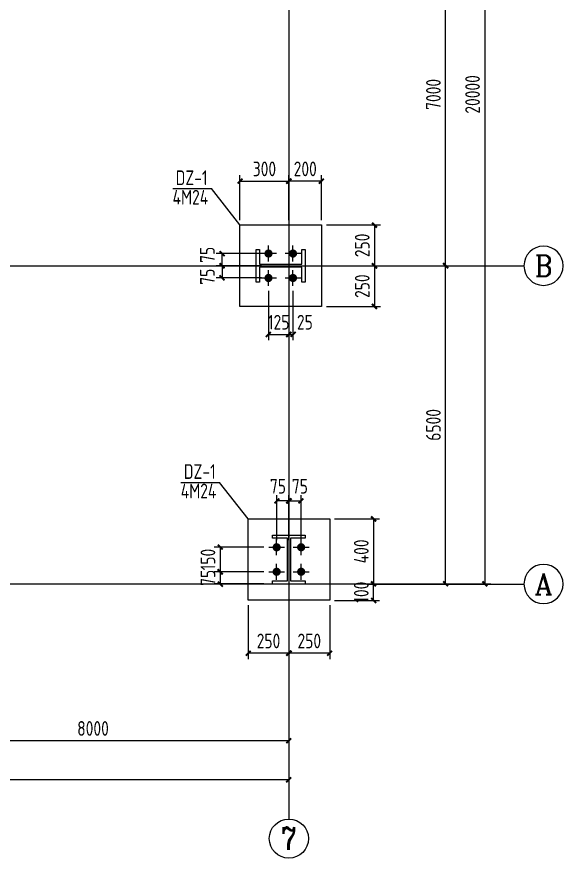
# Model space of a CAD drawing. Header units: millimetres. Extents: x 866561 to 876967, y 40200 to 44891.
# Drawn here: x 869038.2 to 869149.8, y 40406.6 to 40578.5 of the extents above; entities that cross this region are included whole.
import ezdxf
from ezdxf.enums import TextEntityAlignment as Align

# ---------------------------------------------------------------- set-up
doc = ezdxf.new("R2010")
doc.units = ezdxf.units.MM
doc.header["$LTSCALE"] = 1000
doc.header["$MEASUREMENT"] = 0
doc.linetypes.add('DOTE', pattern=[2.42, 2, -0.2, 0.02, -0.2])
for name, color, linetype in [('AXIS', 3, 'Continuous'), ('AXIS_TEXT', 7, 'Continuous'), ('DIM', 7, 'Continuous'), ('DOTE', 1, 'DOTE'), ('M_Prof', 2, 'Continuous'), ('柱集中标注', 2, 'Continuous'), ('标注', 7, 'Continuous'), ('檩条', 34, 'Continuous')]:
    doc.layers.add(name, color=color, linetype=linetype)
doc.styles.add('_TCH_AXIS', font='COMPLEX', dxfattribs={"bigfont": 'GBCBIG'})
doc.styles.add('COMPLEX', font='COMPLEX')
doc.styles.add('GBHZ', font='gbenor.shx', dxfattribs={"width": 0.9, "bigfont": 'gbcbig.shx'})
doc.dimstyles.new('Y100', dxfattribs={"dimscale": 0, "dimtxt": 3, "dimasz": 0.01, "dimexe": 1.2, "dimexo": 2, "dimgap": 1, "dimtad": 1, "dimdec": 0, "dimlfac": 100, "dimzin": 0, "dimdsep": 46, "dimtxsty": 'GBHZ', "dimblk": 'DX', "dimcen": 0.09, "dimdle": 1, "dimclrd": 7, "dimclre": 7, "dimclrt": 7, "dimadec": 0, "dimazin": 0, "dimtfac": 1, "dimtdec": 0, "dimtix": 1, "dimtmove": 2, "dimatfit": 3, "dimldrblk": 'DX', "dimfxl": 0, "dimtolj": 1, "dimtzin": 0, "dimarcsym": 0})
doc.dimstyles.new('Y30', dxfattribs={"dimscale": 0, "dimtxt": 3, "dimasz": 0.01, "dimexe": 1.2, "dimexo": 1, "dimgap": 1, "dimtad": 1, "dimdec": 0, "dimlfac": 30, "dimzin": 0, "dimdsep": 46, "dimtxsty": 'GBHZ', "dimblk1": 'DX', "dimblk2": 'DX', "dimsah": 1, "dimcen": 0.09, "dimdle": 1, "dimadec": 0, "dimazin": 0, "dimtfac": 1, "dimtdec": 0, "dimtix": 1, "dimtmove": 2, "dimatfit": 3, "dimldrblk": 'DX', "dimfxl": 0, "dimtolj": 1, "dimtzin": 0, "dimarcsym": 0})

# ---------------------------------------------------------------- blocks, each defined once
blk = doc.blocks.new('_AXISO')
blk.add_circle((0, 0), 0.5)
at = {"layer": 'AXIS_TEXT', "style": 'COMPLEX', "width": 1.041667}
blk.add_attdef('A', text='', height=0.56, dxfattribs=at).set_placement((-0.25, -0.28), (0.25, -0.28), align=Align.FIT)
blk = doc.blocks.new('DX')
at = {"color": 0, "linetype": 'ByBlock', "const_width": 40}
blk.add_lwpolyline([(-54, -51), (46, 49)], dxfattribs=at)
blk = doc.blocks.new('*D213')
at = {"layer": 'Defpoints', "color": 0, "transparency": 16777216}
for p in [(869013.77, 40446.64), (869093.77, 40446.64), (869093.77, 40430.64)]:
    blk.add_point(p, dxfattribs=at)
at = {"layer": 'dim', "color": 7, "lineweight": -2, "transparency": 16777216}
for p, q in [((869013.77, 40444.64), (869013.77, 40429.44)), ((869093.77, 40444.64), (869093.77, 40429.44)), ((869013.78, 40430.64), (869093.76, 40430.64))]:
    blk.add_line(p, q, dxfattribs=at)
at = {"layer": 'dim', "color": 7, "lineweight": -2, "transparency": 16777216, "xscale": 0.01, "yscale": 0.01, "zscale": 0.01, "rotation": 180}
blk.add_blockref('DX', (869013.77, 40430.64), dxfattribs=at)
at = {"layer": 'dim', "color": 7, "lineweight": -2, "transparency": 16777216, "xscale": 0.01, "yscale": 0.01, "zscale": 0.01}
blk.add_blockref('DX', (869093.77, 40430.64), dxfattribs=at)
at = {"layer": 'dim', "color": 7, "transparency": 16777216, "insert": (869053.77, 40433.14), "char_height": 3, "attachment_point": 5, "style": 'GBHZ'}
blk.add_mtext('\\A1;8000', dxfattribs=at)
blk = doc.blocks.new('*D214')
at = {"layer": 'Defpoints', "color": 0, "transparency": 16777216}
for p in [(868613.77, 40446.64), (869093.77, 40446.64), (868613.77, 40422.64)]:
    blk.add_point(p, dxfattribs=at)
at = {"layer": 'dim', "color": 7, "lineweight": -2, "transparency": 16777216}
for p, q in [((868613.77, 40444.64), (868613.77, 40421.44)), ((869093.77, 40444.64), (869093.77, 40421.44)), ((869093.76, 40422.64), (868613.78, 40422.64))]:
    blk.add_line(p, q, dxfattribs=at)
at = {"layer": 'dim', "color": 7, "lineweight": -2, "transparency": 16777216, "xscale": 0.01, "yscale": 0.01, "zscale": 0.01, "rotation": 180}
blk.add_blockref('DX', (868613.77, 40422.64), dxfattribs=at)
at = {"layer": 'dim', "color": 7, "lineweight": -2, "transparency": 16777216, "xscale": 0.01, "yscale": 0.01, "zscale": 0.01}
blk.add_blockref('DX', (869093.77, 40422.64), dxfattribs=at)
at = {"layer": 'dim', "color": 7, "transparency": 16777216, "insert": (868853.77, 40425.14), "char_height": 3, "attachment_point": 5, "style": 'GBHZ'}
blk.add_mtext('\\A1;48000', dxfattribs=at)
blk = doc.blocks.new('*D205')
at = {"layer": 'Defpoints', "color": 0, "transparency": 16777216}
for p in [(869109.77, 40527.64), (869125.77, 40527.64), (869109.77, 40462.64)]:
    blk.add_point(p, dxfattribs=at)
at = {"layer": 'dim', "color": 7, "lineweight": -2, "transparency": 16777216}
for p, q in [((869111.77, 40527.64), (869126.97, 40527.64)), ((869125.77, 40462.65), (869125.77, 40527.63)), ((869111.77, 40462.64), (869126.97, 40462.64))]:
    blk.add_line(p, q, dxfattribs=at)
at = {"layer": 'dim', "color": 7, "lineweight": -2, "transparency": 16777216, "xscale": 0.01, "yscale": 0.01, "zscale": 0.01}
for p, rotation in [((869125.77, 40527.64), 90), ((869125.77, 40462.64), 270)]:
    blk.add_blockref('DX', p, dxfattribs=dict(at, rotation=rotation))
at = {"layer": 'dim', "color": 7, "transparency": 16777216, "insert": (869123.27, 40495.14), "char_height": 3, "attachment_point": 5, "rotation": 90, "style": 'GBHZ'}
blk.add_mtext('\\A1;6500', dxfattribs=at)
blk = doc.blocks.new('*D206')
at = {"layer": 'Defpoints', "color": 0, "transparency": 16777216}
for p in [(869109.77, 40597.64), (869125.77, 40597.64), (869109.77, 40527.64)]:
    blk.add_point(p, dxfattribs=at)
at = {"layer": 'dim', "color": 7, "lineweight": -2, "transparency": 16777216}
for p, q in [((869111.77, 40597.64), (869126.97, 40597.64)), ((869125.77, 40527.65), (869125.77, 40597.63)), ((869111.77, 40527.64), (869126.97, 40527.64))]:
    blk.add_line(p, q, dxfattribs=at)
at = {"layer": 'dim', "color": 7, "lineweight": -2, "transparency": 16777216, "xscale": 0.01, "yscale": 0.01, "zscale": 0.01}
for p, rotation in [((869125.77, 40597.64), 90), ((869125.77, 40527.64), 270)]:
    blk.add_blockref('DX', p, dxfattribs=dict(at, rotation=rotation))
at = {"layer": 'dim', "color": 7, "transparency": 16777216, "insert": (869123.27, 40562.64), "char_height": 3, "attachment_point": 5, "rotation": 90, "style": 'GBHZ'}
blk.add_mtext('\\A1;7000', dxfattribs=at)
blk = doc.blocks.new('*D208')
at = {"layer": 'Defpoints', "color": 0, "transparency": 16777216}
for p in [(869109.77, 40662.64), (869109.77, 40462.64), (869133.77, 40462.64)]:
    blk.add_point(p, dxfattribs=at)
at = {"layer": 'dim', "color": 7, "lineweight": -2, "transparency": 16777216}
for p, q in [((869111.77, 40662.64), (869134.97, 40662.64)), ((869133.77, 40662.63), (869133.77, 40462.65)), ((869111.77, 40462.64), (869134.97, 40462.64))]:
    blk.add_line(p, q, dxfattribs=at)
at = {"layer": 'dim', "color": 7, "lineweight": -2, "transparency": 16777216, "xscale": 0.01, "yscale": 0.01, "zscale": 0.01}
for p, rotation in [((869133.77, 40662.64), 90), ((869133.77, 40462.64), 270)]:
    blk.add_blockref('DX', p, dxfattribs=dict(at, rotation=rotation))
at = {"layer": 'dim', "color": 7, "transparency": 16777216, "insert": (869131.27, 40562.64), "char_height": 3, "attachment_point": 5, "rotation": 90, "style": 'GBHZ'}
blk.add_mtext('\\A1;20000', dxfattribs=at)
blk = doc.blocks.new('*D400')
at = {"layer": 'Defpoints', "color": 0, "transparency": 16777216}
for p in [(869093.77, 40544.92), (869083.77, 40535.97), (869093.77, 40535.97)]:
    blk.add_point(p, dxfattribs=at)
at = {"layer": 'dim', "color": 0, "lineweight": -2, "transparency": 16777216}
for p, q in [((869083.77, 40536.97), (869083.77, 40546.12)), ((869093.77, 40536.97), (869093.77, 40546.12)), ((869083.78, 40544.92), (869093.76, 40544.92))]:
    blk.add_line(p, q, dxfattribs=at)
at = {"layer": 'dim', "color": 0, "lineweight": -2, "transparency": 16777216, "xscale": 0.01, "yscale": 0.01, "zscale": 0.01, "rotation": 180}
blk.add_blockref('DX', (869083.77, 40544.92), dxfattribs=at)
at = {"layer": 'dim', "color": 0, "lineweight": -2, "transparency": 16777216, "xscale": 0.01, "yscale": 0.01, "zscale": 0.01}
blk.add_blockref('DX', (869093.77, 40544.92), dxfattribs=at)
at = {"layer": 'dim', "color": 0, "transparency": 16777216, "insert": (869088.77, 40547.42), "char_height": 3, "attachment_point": 5, "style": 'GBHZ'}
blk.add_mtext('\\A1;300', dxfattribs=at)
blk = doc.blocks.new('*D401')
at = {"layer": 'Defpoints', "color": 0, "transparency": 16777216}
for p in [(869100.43, 40535.97), (869100.43, 40527.64), (869111.24, 40527.64)]:
    blk.add_point(p, dxfattribs=at)
at = {"layer": 'dim', "color": 0, "lineweight": -2, "transparency": 16777216}
for p, q in [((869101.43, 40535.97), (869112.44, 40535.97)), ((869111.24, 40535.96), (869111.24, 40527.65)), ((869101.43, 40527.64), (869112.44, 40527.64))]:
    blk.add_line(p, q, dxfattribs=at)
at = {"layer": 'dim', "color": 0, "lineweight": -2, "transparency": 16777216, "xscale": 0.01, "yscale": 0.01, "zscale": 0.01}
for p, rotation in [((869111.24, 40535.97), 90), ((869111.24, 40527.64), 270)]:
    blk.add_blockref('DX', p, dxfattribs=dict(at, rotation=rotation))
at = {"layer": 'dim', "color": 0, "transparency": 16777216, "insert": (869108.74, 40531.8), "char_height": 3, "attachment_point": 5, "rotation": 90, "style": 'GBHZ'}
blk.add_mtext('\\A1;250', dxfattribs=at)
blk = doc.blocks.new('*D402')
at = {"layer": 'Defpoints', "color": 0, "transparency": 16777216}
for p in [(869100.43, 40527.64), (869100.43, 40519.3), (869111.24, 40519.3)]:
    blk.add_point(p, dxfattribs=at)
at = {"layer": 'dim', "color": 0, "lineweight": -2, "transparency": 16777216}
for p, q in [((869101.43, 40527.64), (869112.44, 40527.64)), ((869111.24, 40527.63), (869111.24, 40519.31)), ((869101.43, 40519.3), (869112.44, 40519.3))]:
    blk.add_line(p, q, dxfattribs=at)
at = {"layer": 'dim', "color": 0, "lineweight": -2, "transparency": 16777216, "xscale": 0.01, "yscale": 0.01, "zscale": 0.01}
for p, rotation in [((869111.24, 40527.64), 90), ((869111.24, 40519.3), 270)]:
    blk.add_blockref('DX', p, dxfattribs=dict(at, rotation=rotation))
at = {"layer": 'dim', "color": 0, "transparency": 16777216, "insert": (869108.74, 40523.47), "char_height": 3, "attachment_point": 5, "rotation": 90, "style": 'GBHZ'}
blk.add_mtext('\\A1;250', dxfattribs=at)
blk = doc.blocks.new('*D403')
at = {"layer": 'Defpoints', "color": 0, "transparency": 16777216}
for p in [(869080.12, 40530.14), (869089.17, 40530.14), (869089.17, 40527.64)]:
    blk.add_point(p, dxfattribs=at)
at = {"layer": 'dim', "color": 0, "lineweight": -2, "transparency": 16777216}
for p, q in [((869088.17, 40530.14), (869078.92, 40530.14)), ((869080.12, 40527.65), (869080.12, 40530.13)), ((869088.17, 40527.64), (869078.92, 40527.64))]:
    blk.add_line(p, q, dxfattribs=at)
at = {"layer": 'dim', "color": 0, "lineweight": -2, "transparency": 16777216, "xscale": 0.01, "yscale": 0.01, "zscale": 0.01}
for p, rotation in [((869080.12, 40530.14), 90), ((869080.12, 40527.64), 270)]:
    blk.add_blockref('DX', p, dxfattribs=dict(at, rotation=rotation))
at = {"layer": 'dim', "color": 0, "transparency": 16777216, "insert": (869077.13, 40529.87), "char_height": 3, "attachment_point": 5, "rotation": 90, "style": 'GBHZ'}
blk.add_mtext('\\A1;75', dxfattribs=at)
blk = doc.blocks.new('*D404')
at = {"layer": 'Defpoints', "color": 0, "transparency": 16777216}
for p in [(869089.17, 40527.64), (869080.12, 40525.14), (869089.17, 40525.14)]:
    blk.add_point(p, dxfattribs=at)
at = {"layer": 'dim', "color": 0, "lineweight": -2, "transparency": 16777216}
for p, q in [((869088.17, 40527.64), (869078.92, 40527.64)), ((869080.12, 40527.63), (869080.12, 40525.15)), ((869088.17, 40525.14), (869078.92, 40525.14))]:
    blk.add_line(p, q, dxfattribs=at)
at = {"layer": 'dim', "color": 0, "lineweight": -2, "transparency": 16777216, "xscale": 0.01, "yscale": 0.01, "zscale": 0.01}
for p, rotation in [((869080.12, 40527.64), 90), ((869080.12, 40525.14), 270)]:
    blk.add_blockref('DX', p, dxfattribs=dict(at, rotation=rotation))
at = {"layer": 'dim', "color": 0, "transparency": 16777216, "insert": (869077.13, 40525.4), "char_height": 3, "attachment_point": 5, "rotation": 90, "style": 'GBHZ'}
blk.add_mtext('\\A1;75', dxfattribs=at)
blk = doc.blocks.new('*D405')
at = {"layer": 'Defpoints', "color": 0, "transparency": 16777216}
for p in [(869089.6, 40523.51), (869093.77, 40523.51), (869093.77, 40513.61)]:
    blk.add_point(p, dxfattribs=at)
at = {"layer": '标注', "color": 0, "lineweight": -2, "transparency": 16777216}
for p, q in [((869089.6, 40522.51), (869089.6, 40512.41)), ((869093.77, 40522.51), (869093.77, 40512.41)), ((869089.59, 40513.61), (869089.58, 40513.61)), ((869089.6, 40513.61), (869093.77, 40513.61)), ((869093.78, 40513.61), (869093.79, 40513.61))]:
    blk.add_line(p, q, dxfattribs=at)
at = {"layer": '标注', "color": 0, "lineweight": -2, "transparency": 16777216, "xscale": 0.01, "yscale": 0.01, "zscale": 0.01}
blk.add_blockref('DX', (869089.6, 40513.61), dxfattribs=at)
at = {"layer": '标注', "color": 0, "lineweight": -2, "transparency": 16777216, "xscale": 0.01, "yscale": 0.01, "zscale": 0.01, "rotation": 180}
blk.add_blockref('DX', (869093.77, 40513.61), dxfattribs=at)
at = {"layer": '标注', "color": 0, "transparency": 16777216, "insert": (869091.68, 40516.11), "char_height": 3, "attachment_point": 5, "style": 'GBHZ'}
blk.add_mtext('\\A1;125', dxfattribs=at)
blk = doc.blocks.new('*D406')
at = {"layer": 'Defpoints', "color": 0, "transparency": 16777216}
for p in [(869093.77, 40523.51), (869094.6, 40523.51), (869094.6, 40513.61)]:
    blk.add_point(p, dxfattribs=at)
at = {"layer": '标注', "color": 0, "lineweight": -2, "transparency": 16777216}
for p, q in [((869093.77, 40522.51), (869093.77, 40512.41)), ((869094.6, 40522.51), (869094.6, 40512.41)), ((869093.76, 40513.61), (869093.75, 40513.61)), ((869093.77, 40513.61), (869094.6, 40513.61)), ((869094.61, 40513.61), (869094.62, 40513.61))]:
    blk.add_line(p, q, dxfattribs=at)
at = {"layer": '标注', "color": 0, "lineweight": -2, "transparency": 16777216, "xscale": 0.01, "yscale": 0.01, "zscale": 0.01}
blk.add_blockref('DX', (869093.77, 40513.61), dxfattribs=at)
at = {"layer": '标注', "color": 0, "lineweight": -2, "transparency": 16777216, "xscale": 0.01, "yscale": 0.01, "zscale": 0.01, "rotation": 180}
blk.add_blockref('DX', (869094.6, 40513.61), dxfattribs=at)
at = {"layer": '标注', "color": 0, "transparency": 16777216, "insert": (869097.03, 40516.11), "char_height": 3, "attachment_point": 5, "style": 'GBHZ'}
blk.add_mtext('\\A1;25', dxfattribs=at)
blk = doc.blocks.new('*D393')
at = {"layer": 'Defpoints', "color": 0, "transparency": 16777216}
for p in [(869102.1, 40475.97), (869102.1, 40462.64), (869111.05, 40462.64)]:
    blk.add_point(p, dxfattribs=at)
at = {"layer": 'dim', "color": 0, "lineweight": -2, "transparency": 16777216}
for p, q in [((869103.1, 40475.97), (869112.25, 40475.97)), ((869111.05, 40475.96), (869111.05, 40462.65)), ((869103.1, 40462.64), (869112.25, 40462.64))]:
    blk.add_line(p, q, dxfattribs=at)
at = {"layer": 'dim', "color": 0, "lineweight": -2, "transparency": 16777216, "xscale": 0.01, "yscale": 0.01, "zscale": 0.01}
for p, rotation in [((869111.05, 40475.97), 90), ((869111.05, 40462.64), 270)]:
    blk.add_blockref('DX', p, dxfattribs=dict(at, rotation=rotation))
at = {"layer": 'dim', "color": 0, "transparency": 16777216, "insert": (869108.55, 40469.3), "char_height": 3, "attachment_point": 5, "rotation": 90, "style": 'GBHZ'}
blk.add_mtext('\\A1;400', dxfattribs=at)
blk = doc.blocks.new('*D394')
at = {"layer": 'Defpoints', "color": 0, "transparency": 16777216}
for p in [(869093.77, 40459.3), (869102.1, 40459.3), (869093.77, 40448.5)]:
    blk.add_point(p, dxfattribs=at)
at = {"layer": 'dim', "color": 0, "lineweight": -2, "transparency": 16777216}
for p, q in [((869093.77, 40458.3), (869093.77, 40447.3)), ((869102.1, 40458.3), (869102.1, 40447.3)), ((869102.09, 40448.5), (869093.78, 40448.5))]:
    blk.add_line(p, q, dxfattribs=at)
at = {"layer": 'dim', "color": 0, "lineweight": -2, "transparency": 16777216, "xscale": 0.01, "yscale": 0.01, "zscale": 0.01, "rotation": 180}
blk.add_blockref('DX', (869093.77, 40448.5), dxfattribs=at)
at = {"layer": 'dim', "color": 0, "lineweight": -2, "transparency": 16777216, "xscale": 0.01, "yscale": 0.01, "zscale": 0.01}
blk.add_blockref('DX', (869102.1, 40448.5), dxfattribs=at)
at = {"layer": 'dim', "color": 0, "transparency": 16777216, "insert": (869097.93, 40451), "char_height": 3, "attachment_point": 5, "style": 'GBHZ'}
blk.add_mtext('\\A1;250', dxfattribs=at)
blk = doc.blocks.new('*D395')
at = {"layer": 'Defpoints', "color": 0, "transparency": 16777216}
for p in [(869085.43, 40459.3), (869093.77, 40459.3), (869085.43, 40448.5)]:
    blk.add_point(p, dxfattribs=at)
at = {"layer": 'dim', "color": 0, "lineweight": -2, "transparency": 16777216}
for p, q in [((869085.43, 40458.3), (869085.43, 40447.3)), ((869093.77, 40458.3), (869093.77, 40447.3)), ((869093.76, 40448.5), (869085.44, 40448.5))]:
    blk.add_line(p, q, dxfattribs=at)
at = {"layer": 'dim', "color": 0, "lineweight": -2, "transparency": 16777216, "xscale": 0.01, "yscale": 0.01, "zscale": 0.01, "rotation": 180}
blk.add_blockref('DX', (869085.43, 40448.5), dxfattribs=at)
at = {"layer": 'dim', "color": 0, "lineweight": -2, "transparency": 16777216, "xscale": 0.01, "yscale": 0.01, "zscale": 0.01}
blk.add_blockref('DX', (869093.77, 40448.5), dxfattribs=at)
at = {"layer": 'dim', "color": 0, "transparency": 16777216, "insert": (869089.6, 40451), "char_height": 3, "attachment_point": 5, "style": 'GBHZ'}
blk.add_mtext('\\A1;250', dxfattribs=at)
blk = doc.blocks.new('*D396')
at = {"layer": 'Defpoints', "color": 0, "transparency": 16777216}
for p in [(869096.27, 40479.61), (869093.77, 40470.57), (869096.27, 40470.57)]:
    blk.add_point(p, dxfattribs=at)
at = {"layer": 'dim', "color": 0, "lineweight": -2, "transparency": 16777216}
for p, q in [((869093.77, 40471.57), (869093.77, 40480.81)), ((869096.27, 40471.57), (869096.27, 40480.81)), ((869093.78, 40479.61), (869096.26, 40479.61))]:
    blk.add_line(p, q, dxfattribs=at)
at = {"layer": 'dim', "color": 0, "lineweight": -2, "transparency": 16777216, "xscale": 0.01, "yscale": 0.01, "zscale": 0.01, "rotation": 180}
blk.add_blockref('DX', (869093.77, 40479.61), dxfattribs=at)
at = {"layer": 'dim', "color": 0, "lineweight": -2, "transparency": 16777216, "xscale": 0.01, "yscale": 0.01, "zscale": 0.01}
blk.add_blockref('DX', (869096.27, 40479.61), dxfattribs=at)
at = {"layer": 'dim', "color": 0, "transparency": 16777216, "insert": (869096.01, 40482.61), "char_height": 3, "attachment_point": 5, "style": 'GBHZ'}
blk.add_mtext('\\A1;75', dxfattribs=at)
blk = doc.blocks.new('*D397')
at = {"layer": 'Defpoints', "color": 0, "transparency": 16777216}
for p in [(869091.27, 40479.61), (869091.27, 40470.57), (869093.77, 40470.57)]:
    blk.add_point(p, dxfattribs=at)
at = {"layer": 'dim', "color": 0, "lineweight": -2, "transparency": 16777216}
for p, q in [((869091.27, 40471.57), (869091.27, 40480.81)), ((869093.77, 40471.57), (869093.77, 40480.81)), ((869093.76, 40479.61), (869091.28, 40479.61))]:
    blk.add_line(p, q, dxfattribs=at)
at = {"layer": 'dim', "color": 0, "lineweight": -2, "transparency": 16777216, "xscale": 0.01, "yscale": 0.01, "zscale": 0.01, "rotation": 180}
blk.add_blockref('DX', (869091.27, 40479.61), dxfattribs=at)
at = {"layer": 'dim', "color": 0, "lineweight": -2, "transparency": 16777216, "xscale": 0.01, "yscale": 0.01, "zscale": 0.01}
blk.add_blockref('DX', (869093.77, 40479.61), dxfattribs=at)
at = {"layer": 'dim', "color": 0, "transparency": 16777216, "insert": (869091.53, 40482.61), "char_height": 3, "attachment_point": 5, "style": 'GBHZ'}
blk.add_mtext('\\A1;75', dxfattribs=at)
blk = doc.blocks.new('*D398')
at = {"layer": 'Defpoints', "color": 0, "transparency": 16777216}
for p in [(869089.64, 40470.14), (869079.74, 40465.14), (869089.64, 40465.14)]:
    blk.add_point(p, dxfattribs=at)
at = {"layer": '标注', "color": 0, "lineweight": -2, "transparency": 16777216}
for p, q in [((869088.64, 40470.14), (869078.54, 40470.14)), ((869079.74, 40470.15), (869079.74, 40470.16)), ((869079.74, 40470.14), (869079.74, 40465.14)), ((869088.64, 40465.14), (869078.54, 40465.14)), ((869079.74, 40465.13), (869079.74, 40465.12))]:
    blk.add_line(p, q, dxfattribs=at)
at = {"layer": '标注', "color": 0, "lineweight": -2, "transparency": 16777216, "xscale": 0.01, "yscale": 0.01, "zscale": 0.01}
for p, rotation in [((869079.74, 40470.14), 270), ((869079.74, 40465.14), 90)]:
    blk.add_blockref('DX', p, dxfattribs=dict(at, rotation=rotation))
at = {"layer": '标注', "color": 0, "transparency": 16777216, "insert": (869077.24, 40467.64), "char_height": 3, "attachment_point": 5, "rotation": 90, "style": 'GBHZ'}
blk.add_mtext('\\A1;150', dxfattribs=at)
blk = doc.blocks.new('*D399')
at = {"layer": 'Defpoints', "color": 0, "transparency": 16777216}
for p in [(869089.64, 40465.14), (869079.74, 40462.64), (869089.64, 40462.64)]:
    blk.add_point(p, dxfattribs=at)
at = {"layer": '标注', "color": 0, "lineweight": -2, "transparency": 16777216}
for p, q in [((869088.64, 40465.14), (869078.54, 40465.14)), ((869079.74, 40465.15), (869079.74, 40465.16)), ((869079.74, 40465.14), (869079.74, 40462.64)), ((869088.64, 40462.64), (869078.54, 40462.64)), ((869079.74, 40462.63), (869079.74, 40462.62))]:
    blk.add_line(p, q, dxfattribs=at)
at = {"layer": '标注', "color": 0, "lineweight": -2, "transparency": 16777216, "xscale": 0.01, "yscale": 0.01, "zscale": 0.01}
for p, rotation in [((869079.74, 40465.14), 270), ((869079.74, 40462.64), 90)]:
    blk.add_blockref('DX', p, dxfattribs=dict(at, rotation=rotation))
at = {"layer": '标注', "color": 0, "transparency": 16777216, "insert": (869077.24, 40463.89), "char_height": 3, "attachment_point": 5, "rotation": 90, "style": 'GBHZ'}
blk.add_mtext('\\A1;75', dxfattribs=at)
blk = doc.blocks.new('*D387')
at = {"layer": 'Defpoints', "color": 0, "transparency": 16777216}
for p in [(869093.77, 40544.92), (869093.77, 40535.97), (869100.43, 40535.97)]:
    blk.add_point(p, dxfattribs=at)
at = {"layer": 'dim', "color": 0, "lineweight": -2, "transparency": 16777216}
for p, q in [((869093.77, 40536.97), (869093.77, 40546.12)), ((869100.43, 40536.97), (869100.43, 40546.12)), ((869100.42, 40544.92), (869093.78, 40544.92))]:
    blk.add_line(p, q, dxfattribs=at)
at = {"layer": 'dim', "color": 0, "lineweight": -2, "transparency": 16777216, "xscale": 0.01, "yscale": 0.01, "zscale": 0.01, "rotation": 180}
blk.add_blockref('DX', (869093.77, 40544.92), dxfattribs=at)
at = {"layer": 'dim', "color": 0, "lineweight": -2, "transparency": 16777216, "xscale": 0.01, "yscale": 0.01, "zscale": 0.01}
blk.add_blockref('DX', (869100.43, 40544.92), dxfattribs=at)
at = {"layer": 'dim', "color": 0, "transparency": 16777216, "insert": (869097.1, 40547.42), "char_height": 3, "attachment_point": 5, "style": 'GBHZ'}
blk.add_mtext('\\A1;200', dxfattribs=at)
blk = doc.blocks.new('*D376')
at = {"layer": 'Defpoints', "color": 0, "transparency": 16777216}
for p in [(869102.1, 40462.64), (869111.05, 40462.64), (869102.1, 40459.3)]:
    blk.add_point(p, dxfattribs=at)
at = {"layer": 'dim', "color": 0, "lineweight": -2, "transparency": 16777216}
for p, q in [((869103.1, 40462.64), (869112.25, 40462.64)), ((869111.05, 40462.65), (869111.05, 40462.66)), ((869111.05, 40459.3), (869111.05, 40462.64)), ((869103.1, 40459.3), (869112.25, 40459.3)), ((869111.05, 40459.29), (869111.05, 40459.28))]:
    blk.add_line(p, q, dxfattribs=at)
at = {"layer": 'dim', "color": 0, "lineweight": -2, "transparency": 16777216, "xscale": 0.01, "yscale": 0.01, "zscale": 0.01}
for p, rotation in [((869111.05, 40462.64), 270), ((869111.05, 40459.3), 90)]:
    blk.add_blockref('DX', p, dxfattribs=dict(at, rotation=rotation))
at = {"layer": 'dim', "color": 0, "transparency": 16777216, "insert": (869108.55, 40460.97), "char_height": 3, "attachment_point": 5, "rotation": 90, "style": 'GBHZ'}
blk.add_mtext('\\A1;100', dxfattribs=at)

msp = doc.modelspace()

# ---------------------------------------------------------------- linework, layer by layer
for p, q in [((869089.6, 40528.512), (869089.6, 40531.762)), ((869094.6, 40528.512), (869094.6, 40531.762)), ((869091.225, 40530.137), (869087.975, 40530.137)), ((869096.225, 40530.137), (869092.975, 40530.137)), ((869089.6, 40523.512), (869089.6, 40526.762)), ((869094.6, 40523.512), (869094.6, 40526.762)), ((869091.225, 40525.137), (869087.975, 40525.137)), ((869096.225, 40525.137), (869092.975, 40525.137)), ((869091.267, 40468.512), (869091.267, 40471.762)), ((869096.267, 40468.512), (869096.267, 40471.762)), ((869089.642, 40470.137), (869092.892, 40470.137)), ((869094.642, 40470.137), (869097.892, 40470.137)), ((869091.267, 40463.512), (869091.267, 40466.762)), ((869096.267, 40463.512), (869096.267, 40466.762)), ((869089.642, 40465.137), (869092.892, 40465.137)), ((869094.642, 40465.137), (869097.892, 40465.137))]:
    msp.add_line(p, q)
for points in [[(869100.434, 40519.304), (869083.767, 40519.304), (869083.767, 40535.97), (869100.434, 40535.97)], [(869085.434, 40459.304), (869085.434, 40475.97), (869102.1, 40475.97), (869102.1, 40459.304)]]:
    msp.add_lwpolyline(points, close=True)
at = {"layer": 'AXIS', "color": 0}
for p, q in [((869109.767, 40527.637), (869141.767, 40527.637)), ((869109.767, 40462.637), (869141.767, 40462.637)), ((869093.767, 40446.637), (869093.767, 40414.637))]:
    msp.add_line(p, q, dxfattribs=at)
at = {"layer": 'dim', "const_width": 0.833}
for points in [[(869089.6, 40530.554, -1), (869089.6, 40529.72, -1)], [(869094.6, 40530.554, -1), (869094.6, 40529.72, -1)], [(869089.6, 40525.554, -1), (869089.6, 40524.72, -1)], [(869094.6, 40525.554, -1), (869094.6, 40524.72, -1)], [(869091.684, 40470.137, -1), (869090.85, 40470.137, -1)], [(869096.684, 40470.137, -1), (869095.85, 40470.137, -1)], [(869091.684, 40465.137, -1), (869090.85, 40465.137, -1)], [(869096.684, 40465.137, -1), (869095.85, 40465.137, -1)]]:
    msp.add_lwpolyline(points, format="xyb", close=True, dxfattribs=at)
at = {"layer": 'DOTE', "linetype": 'DOTE'}
for p, q in [((869093.767, 40678.637), (869093.767, 40446.637)), ((868597.767, 40527.637), (869109.767, 40527.637)), ((869109.767, 40462.637), (868597.767, 40462.637))]:
    msp.add_line(p, q, dxfattribs=at)
at = {"layer": 'M_Prof'}
for points in [[(869097.1, 40530.97), (869097.1, 40524.304), (869096.434, 40524.304), (869096.434, 40527.337), (869087.767, 40527.337), (869087.767, 40524.304), (869087.1, 40524.304), (869087.1, 40530.97), (869087.767, 40530.97), (869087.767, 40527.937), (869096.434, 40527.937), (869096.434, 40530.97)], [(869097.1, 40462.637), (869090.434, 40462.637), (869090.434, 40463.304), (869093.467, 40463.304), (869093.467, 40471.97), (869090.434, 40471.97), (869090.434, 40472.637), (869097.1, 40472.637), (869097.1, 40471.97), (869094.067, 40471.97), (869094.067, 40463.304), (869097.1, 40463.304)]]:
    msp.add_lwpolyline(points, close=True, dxfattribs=at)
at = {"layer": '檩条'}
for p, q in [((869070.047, 40543.39), (869077.944, 40543.39)), ((869083.767, 40535.97), (869077.944, 40543.39)), ((869071.713, 40483.39), (869079.611, 40483.39)), ((869085.434, 40475.97), (869079.611, 40483.39))]:
    msp.add_line(p, q, dxfattribs=at)

# ---------------------------------------------------------------- block references
at = {"layer": 'AXIS', "color": 0}
ref = msp.add_blockref('_AXISO', (869145.767, 40527.637), dxfattribs=dict(at, xscale=-8, yscale=8, zscale=8))
ref.add_attrib('A', 'B', dxfattribs={"layer": 'AXIS_TEXT', "color": 0, "height": 4.353, "style": '_TCH_AXIS'}).set_placement((869144.005, 40525.461), (869147.529, 40525.461), align=Align.FIT)
ref = msp.add_blockref('_AXISO', (869145.767, 40462.637), dxfattribs=dict(at, xscale=-8, yscale=8, zscale=8))
ref.add_attrib('A', 'A', dxfattribs={"layer": 'AXIS_TEXT', "color": 0, "height": 4.252, "style": '_TCH_AXIS'}).set_placement((869143.945, 40460.511), (869147.589, 40460.511), align=Align.FIT)
ref = msp.add_blockref('_AXISO', (869093.767, 40410.637), dxfattribs=dict(at, xscale=8, yscale=8, zscale=8))
ref.add_attrib('A', '7', dxfattribs={"layer": 'AXIS_TEXT', "color": 0, "height": 4.659, "style": '_TCH_AXIS'}).set_placement((869092.214, 40408.307), (869095.32, 40408.307), align=Align.FIT)

# ---------------------------------------------------------------- texts
at = {"layer": '柱集中标注', "style": 'GBHZ', "width": 0.9}
for s, p in [('DZ-1', (869070.643, 40544.111)), ('4M24', (869070.023, 40540.139)), ('DZ-1', (869072.309, 40484.111)), ('4M24', (869071.69, 40480.139))]:
    msp.add_text(s, height=3, dxfattribs=at).set_placement(p)

# ---------------------------------------------------------------- dimensions: what is measured, and where the dimension line sits
at = {"layer": 'dim'}
for base, p1, p2, angle, dimstyle, override, picture, middle in [((869133.767, 40462.637), (869109.767, 40662.637), (869109.767, 40462.637), 90, 'Y100', {"dimscale": 1, "dimfxl": 2}, '*D208', (869131.267, 40562.637)), ((869125.767, 40597.637), (869109.767, 40527.637), (869109.767, 40597.637), 90, 'Y100', {"dimscale": 1, "dimfxl": 2}, '*D206', (869123.267, 40562.637)), ((869093.767, 40544.916), (869083.767, 40535.97), (869093.767, 40535.97), 0, 'Y30', {"dimscale": 1}, '*D400', (869088.767, 40547.416)), ((869093.767, 40544.916), (869100.434, 40535.97), (869093.767, 40535.97), 180, 'Y30', {"dimscale": 1}, '*D387', (869097.1, 40547.416)), ((869111.241, 40527.637), (869100.434, 40535.97), (869100.434, 40527.637), 270, 'Y30', {"dimscale": 1}, '*D401', (869108.741, 40531.804)), ((869111.241, 40519.304), (869100.434, 40527.637), (869100.434, 40519.304), 270, 'Y30', {"dimscale": 1}, '*D402', (869108.741, 40523.47)), ((869125.767, 40527.637), (869109.767, 40462.637), (869109.767, 40527.637), 90, 'Y100', {"dimscale": 1, "dimfxl": 2}, '*D205', (869123.267, 40495.137)), ((869111.046, 40462.637), (869102.1, 40475.97), (869102.1, 40462.637), 270, 'Y30', {"dimscale": 1}, '*D393', (869108.546, 40469.304)), ((869111.046, 40462.637), (869102.1, 40459.304), (869102.1, 40462.637), 90, 'Y30', {"dimscale": 1}, '*D376', (869108.546, 40460.97)), ((869085.434, 40448.496), (869093.767, 40459.304), (869085.434, 40459.304), 180, 'Y30', {"dimscale": 1}, '*D395', (869089.6, 40450.996)), ((869093.767, 40448.496), (869102.1, 40459.304), (869093.767, 40459.304), 180, 'Y30', {"dimscale": 1}, '*D394', (869097.934, 40450.996))]:
    dim = msp.add_linear_dim(base=base, p1=p1, p2=p2, angle=angle, dimstyle=dimstyle, override=override, dxfattribs=at)
    dim.commit()
    dim.dimension.update_dxf_attribs({"geometry": picture, "text_midpoint": middle})
for base, p1, p2, angle, picture, middle in [((869080.122, 40530.137), (869089.166, 40527.637), (869089.166, 40530.137), 270, '*D403', (869077.128, 40529.875)), ((869080.122, 40525.137), (869089.166, 40527.637), (869089.166, 40525.137), 90, '*D404', (869077.128, 40525.399)), ((869091.267, 40479.615), (869093.767, 40470.571), (869091.267, 40470.571), 0, '*D397', (869091.529, 40482.609)), ((869096.267, 40479.615), (869093.767, 40470.571), (869096.267, 40470.571), 180, '*D396', (869096.005, 40482.609))]:
    dim = msp.add_linear_dim(base=base, p1=p1, p2=p2, angle=angle, dimstyle='Y30', override={"dimscale": 1}, dxfattribs=at)
    dim.commit()
    dim.dimension.update_dxf_attribs({"geometry": picture, "text_midpoint": middle, "dimtype": 160})
for base, p1, p2, picture, middle in [((868613.767, 40422.637), (869093.767, 40446.637), (868613.767, 40446.637), '*D214', (868853.767, 40425.137)), ((869093.767, 40430.637), (869013.767, 40446.637), (869093.767, 40446.637), '*D213', (869053.767, 40433.137))]:
    dim = msp.add_linear_dim(base=base, p1=p1, p2=p2, dimstyle='Y100', override={"dimscale": 1, "dimfxl": 2}, dxfattribs=at)
    dim.commit()
    dim.dimension.update_dxf_attribs({"geometry": picture, "text_midpoint": middle})
at = {"layer": '标注'}
for base, p1, p2, angle, picture, middle in [((869093.767, 40513.609), (869089.6, 40523.512), (869093.767, 40523.512), 180, '*D405', (869091.684, 40516.109)), ((869079.739, 40465.137), (869089.642, 40470.137), (869089.642, 40465.137), 90, '*D398', (869077.239, 40467.637)), ((869079.739, 40462.637), (869089.642, 40465.137), (869089.642, 40462.637), 90, '*D399', (869077.239, 40463.887))]:
    dim = msp.add_linear_dim(base=base, p1=p1, p2=p2, angle=angle, dimstyle='Y30', override={"dimscale": 1}, dxfattribs=at)
    dim.commit()
    dim.dimension.update_dxf_attribs({"geometry": picture, "text_midpoint": middle})
dim = msp.add_linear_dim(base=(869094.6, 40513.609), p1=(869093.767, 40523.512), p2=(869094.6, 40523.512), angle=180, dimstyle='Y30', override={"dimscale": 1}, dxfattribs=at)
dim.commit()
dim.dimension.update_dxf_attribs({"geometry": '*D406', "text_midpoint": (869097.026, 40516.109), "dimtype": 160})

doc.saveas('drawing.dxf')
